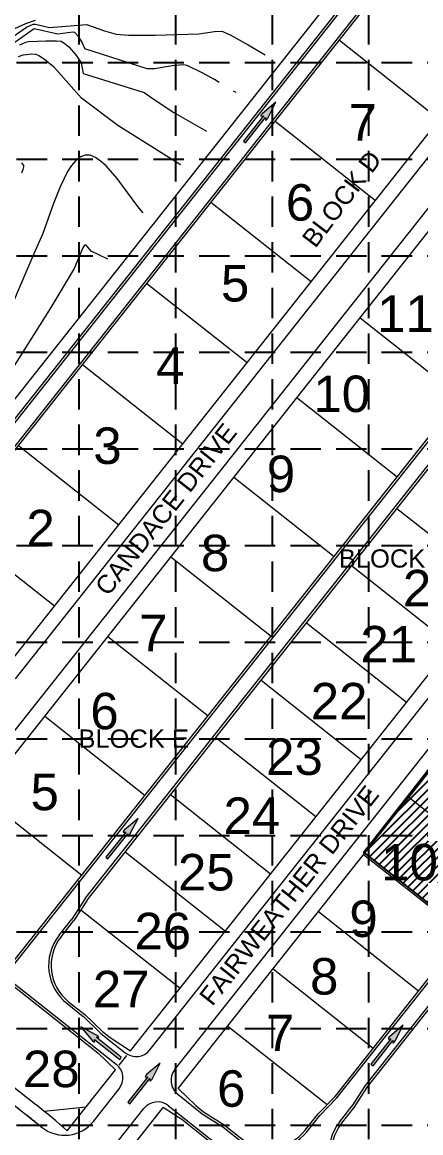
# Model space of a CAD drawing. Header units: inches. Extents: x 5726 to 10817, y 12055 to 15240.
# Drawn here: x 8702 to 9030, y 13562 to 14475 of the extents above; entities that cross this region are included whole.
import ezdxf
from ezdxf.enums import TextEntityAlignment as Align

# ---------------------------------------------------------------- set-up
doc = ezdxf.new("R2010")
doc.units = ezdxf.units.IN
doc.header["$LTSCALE"] = 100
doc.header["$MEASUREMENT"] = 0
doc.linetypes.add('HIDDEN', pattern=[0.375, 0.25, -0.125])
for name, color, linetype in [('2', 7, 'Continuous'), ('20', 36, 'Continuous'), ('21', 36, 'Continuous'), ('27', 150, 'Continuous'), ('29', 150, 'Continuous'), ('30', 7, 'Continuous'), ('8', 7, 'Continuous'), ('BLOCK NUMBERS', 7, 'Continuous'), ('FLOW ARROWS', 7, 'Continuous'), ('GRID', 254, 'HIDDEN'), ('LOT NUMBERS', 7, 'Continuous'), ('SODDED LOT', 2, 'Continuous'), ('STREET NAMES', 7, 'Continuous')]:
    doc.layers.add(name, color=color, linetype=linetype)
doc.styles.get("Standard").update_dxf_attribs({"font": 'ARIAL.TTF', "height": 25})

# ---------------------------------------------------------------- blocks, each defined once
blk = doc.blocks.new('block2')
at = {"layer": 'GRID'}
for p, q in [((8748.42, 15156.29), (8748.42, 12138.33)), ((8827.84, 15156.29), (8827.84, 12138.33)), ((8907.26, 15156.29), (8907.26, 12138.33)), ((8986.68, 15156.29), (8986.68, 12138.33)), ((5809.88, 14441.51), (10733.92, 14441.51)), ((5809.88, 14362.09), (10733.92, 14362.09)), ((5809.88, 14282.67), (10733.92, 14282.67)), ((5809.88, 14203.25), (10733.92, 14203.25)), ((5809.88, 14123.83), (10733.92, 14123.83)), ((5809.88, 14044.41), (10733.92, 14044.41)), ((5809.88, 13964.99), (10733.92, 13964.99)), ((5809.88, 13885.57), (10733.92, 13885.57)), ((5809.88, 13806.15), (10733.92, 13806.15)), ((5809.88, 13726.73), (10733.92, 13726.73)), ((5809.88, 13647.31), (10733.92, 13647.31)), ((5809.88, 13567.89), (10733.92, 13567.89))]:
    blk.add_line(p, q, dxfattribs=at)

msp = doc.modelspace()

# ---------------------------------------------------------------- hatches: boundary and pattern name
at = {"layer": 'FLOW ARROWS', "lineweight": 0}
h = msp.add_hatch(color=256, dxfattribs=at)
edge = h.paths.add_edge_path()
edge.add_line((8898.18, 14397.41), (8900.22, 14397.54))
edge.add_line((8900.22, 14397.54), (8883.81, 14376.79))
edge.add_line((8883.81, 14376.79), (8885.5, 14375.46))
edge.add_line((8885.5, 14375.46), (8901.91, 14396.21))
edge.add_line((8901.91, 14396.21), (8902.06, 14394.38))
edge.add_line((8902.06, 14394.38), (8902.06, 14394.38))
edge.add_ellipse((8902.98, 14395.35), major_axis=(-0.87, -1.1), ratio=0.285714, start_angle=342.81733, end_angle=484.72693)
edge.add_line((8903.74, 14395.77), (8903.73, 14395.77))
edge.add_line((8903.73, 14395.77), (8910.4, 14408.77))
edge.add_line((8910.4, 14408.77), (8899.2, 14399.37))
edge.add_line((8899.2, 14399.37), (8899.2, 14399.38))
edge.add_ellipse((8898.95, 14398.53), major_axis=(-0.87, -1.1), ratio=0.285714, start_angle=234.16847, end_angle=374.49672)
edge.add_line((8898.18, 14397.41), (8898.18, 14397.41))
h = msp.add_hatch(color=256, dxfattribs=at)
edge = h.paths.add_edge_path()
edge.add_line((8784.94, 13808.73), (8786.98, 13808.86))
edge.add_line((8786.98, 13808.86), (8770.57, 13788.11))
edge.add_line((8770.57, 13788.11), (8772.26, 13786.78))
edge.add_line((8772.26, 13786.78), (8788.67, 13807.53))
edge.add_line((8788.67, 13807.53), (8788.82, 13805.7))
edge.add_line((8788.82, 13805.7), (8788.82, 13805.7))
edge.add_ellipse((8789.74, 13806.67), major_axis=(-0.87, -1.1), ratio=0.285714, start_angle=342.81733, end_angle=484.72693)
edge.add_line((8790.5, 13807.09), (8790.49, 13807.09))
edge.add_line((8790.49, 13807.09), (8797.16, 13820.09))
edge.add_line((8797.16, 13820.09), (8785.96, 13810.69))
edge.add_line((8785.96, 13810.69), (8785.96, 13810.7))
edge.add_ellipse((8785.71, 13809.85), major_axis=(-0.87, -1.1), ratio=0.285714, start_angle=234.16847, end_angle=374.49672)
edge.add_line((8784.94, 13808.73), (8784.94, 13808.73))
h = msp.add_hatch(color=256, dxfattribs=at)
edge = h.paths.add_edge_path()
edge.add_line((9002.96, 13638.77), (9005, 13638.9))
edge.add_line((9005, 13638.9), (8988.58, 13618.15))
edge.add_line((8988.58, 13618.15), (8990.28, 13616.82))
edge.add_line((8990.28, 13616.82), (9006.69, 13637.57))
edge.add_line((9006.69, 13637.57), (9006.84, 13635.74))
edge.add_line((9006.84, 13635.74), (9006.84, 13635.73))
edge.add_ellipse((9007.76, 13636.71), major_axis=(-0.87, -1.1), ratio=0.285714, start_angle=342.81733, end_angle=484.72693)
edge.add_line((9008.52, 13637.13), (9008.51, 13637.13))
edge.add_line((9008.51, 13637.13), (9015.18, 13650.13))
edge.add_line((9015.18, 13650.13), (9003.98, 13640.73))
edge.add_line((9003.98, 13640.73), (9003.98, 13640.73))
edge.add_ellipse((9003.72, 13639.89), major_axis=(-0.87, -1.1), ratio=0.285714, start_angle=234.16847, end_angle=374.49672)
edge.add_line((9002.96, 13638.77), (9002.96, 13638.77))
h = msp.add_hatch(color=256, dxfattribs=at)
edge = h.paths.add_edge_path()
edge.add_line((8761.48, 13636.42), (8761.35, 13638.47))
edge.add_line((8761.35, 13638.47), (8782.08, 13622.03))
edge.add_line((8782.08, 13622.03), (8783.41, 13623.72))
edge.add_line((8783.41, 13623.72), (8762.68, 13640.15))
edge.add_line((8762.68, 13640.15), (8764.51, 13640.3))
edge.add_line((8764.51, 13640.3), (8764.51, 13640.3))
edge.add_ellipse((8763.54, 13641.22), major_axis=(1.1, -0.87), ratio=0.285714, start_angle=342.81733, end_angle=484.72693)
edge.add_line((8763.12, 13641.98), (8763.12, 13641.97))
edge.add_line((8763.12, 13641.97), (8750.12, 13648.65))
edge.add_line((8750.12, 13648.65), (8759.51, 13637.44))
edge.add_line((8759.51, 13637.44), (8759.51, 13637.44))
edge.add_ellipse((8760.35, 13637.19), major_axis=(1.1, -0.87), ratio=0.285714, start_angle=234.16847, end_angle=374.49672)
edge.add_line((8761.48, 13636.42), (8761.48, 13636.42))
h = msp.add_hatch(color=256, dxfattribs=at)
edge = h.paths.add_edge_path()
edge.add_line((8803.16, 13607.51), (8805.21, 13607.64))
edge.add_line((8805.21, 13607.64), (8788.79, 13586.89))
edge.add_line((8788.79, 13586.89), (8790.48, 13585.57))
edge.add_line((8790.48, 13585.57), (8806.89, 13606.31))
edge.add_line((8806.89, 13606.31), (8807.04, 13604.48))
edge.add_line((8807.04, 13604.48), (8807.04, 13604.48))
edge.add_ellipse((8807.97, 13605.45), major_axis=(-0.87, -1.1), ratio=0.285714, start_angle=342.81733, end_angle=484.72693)
edge.add_line((8808.72, 13605.87), (8808.72, 13605.87))
edge.add_line((8808.72, 13605.87), (8815.38, 13618.87))
edge.add_line((8815.38, 13618.87), (8804.18, 13609.47))
edge.add_line((8804.18, 13609.47), (8804.18, 13609.48))
edge.add_ellipse((8803.93, 13608.63), major_axis=(-0.87, -1.1), ratio=0.285714, start_angle=234.16847, end_angle=374.49672)
edge.add_line((8803.17, 13607.51), (8803.16, 13607.51))
at = {"layer": 'SODDED LOT'}
h = msp.add_hatch(dxfattribs=at)
h.set_pattern_fill('ANSI31', color=256, scale=40, style=0)
h.paths.add_polyline_path([(9138.22, 13819.86), (9055.92, 13885.39), (8982.77, 13792.15), (9064.48, 13727.76)])

# ---------------------------------------------------------------- linework, layer by layer
at = {"layer": '2', "color": 7, "lineweight": 0}
msp.add_line((8579.21, 14017.27), (8993.4, 14540.72), dxfattribs=at)
at = {"layer": '20', "color": 43, "lineweight": 0}
for points in [[(8684.38, 14455.65), (8705.51, 14470.65), (8711.03, 14472.96), (8712.83, 14473.09), (8724.29, 14470.23), (8754.9, 14472.88)], [(8695.89, 14469.48), (8704.86, 14473.6), (8712.9, 14476.44)], [(8754.9, 14472.88), (8769.65, 14467.48), (8779.3, 14464.72), (8789.23, 14464.07), (8811.09, 14464.06), (8847.14, 14465.02), (8859.89, 14466.98), (8866, 14467.16), (8872.96, 14464.31), (8887.73, 14456.06), (8901.58, 14447.79)], [(8700.12, 14456.03), (8704.93, 14458.15), (8707.07, 14458.7), (8721.42, 14459.42), (8730.12, 14459.34), (8733.86, 14458.97), (8736.12, 14457.76), (8740.26, 14454.3), (8746.04, 14447.76), (8750.52, 14441.33), (8752.01, 14432.46)], [(8698.79, 14446.54), (8702.74, 14447.92), (8709.72, 14448.52), (8713.07, 14448.25), (8715.6, 14447.15), (8720.37, 14444.13), (8727.7, 14438.31), (8750.57, 14412.25)], [(8752.01, 14432.46), (8802.12, 14416.93), (8811.09, 14410.45), (8826.69, 14400.48), (8845.85, 14389.32), (8853.35, 14385.16)], [(8831.91, 14357.31), (8780.55, 14389.66), (8750.57, 14412.25)], [(8801.49, 14317.81), (8797.06, 14323.08), (8779.86, 14346.1), (8770.87, 14356.43), (8766.41, 14360.48), (8762.05, 14363.48), (8757.81, 14365.2), (8753.74, 14365.41), (8749.8, 14363.96), (8746.06, 14361.06), (8742.53, 14356.92)], [(8742.53, 14356.92), (8739.19, 14351.77), (8733.07, 14339.33), (8727.66, 14325.51), (8718.79, 14300.83), (8711.37, 14284.32), (8682.77, 14217.64), (8673.35, 14198.29), (8672.23, 14197.34), (8668.12, 14196.42), (8663.44, 14195.87), (8660.96, 14195.06), (8651.29, 14187.05), (8632.18, 14169.42)], [(8701.53, 14350.77), (8702.86, 14353.46), (8703.36, 14355.81), (8703.18, 14356.78), (8701.57, 14359)], [(8772.25, 14279.82), (8758.55, 14286.54), (8754.41, 14291.45), (8753.19, 14291.38), (8751.7, 14289.25), (8744.76, 14272.1), (8725.46, 14240.15), (8692.88, 14188.32), (8689.83, 14187.62), (8637.99, 14141.59)]]:
    msp.add_lwpolyline(points, dxfattribs=at)
at = {"layer": '21', "color": 43, "lineweight": 0}
for points in [[(8638.51, 14397.6), (8638.02, 14401.84), (8637.9, 14408.5), (8638.3, 14409.34), (8641.04, 14411.4), (8642.65, 14411.84), (8654.92, 14412.63), (8657.56, 14413.27), (8659.36, 14414.38), (8662.66, 14419.89), (8671.58, 14444.95), (8673.42, 14448.17), (8674.51, 14449.21), (8685.52, 14451.63), (8688.49, 14453.08), (8711.71, 14469.58), (8731.25, 14465.19), (8743.44, 14466.8), (8745.04, 14466.38), (8747.48, 14463.79), (8750.83, 14458.12), (8753.46, 14452.67)], [(8863.82, 14425.14), (8859.87, 14427.5), (8849.85, 14433.1), (8837.4, 14438.93), (8834.16, 14439.49), (8825.33, 14438.82), (8810.6, 14436.43), (8804.77, 14436.33), (8753.46, 14452.67)], [(8877.74, 14416.83), (8875.66, 14418.07)]]:
    msp.add_lwpolyline(points, dxfattribs=at)
at = {"layer": '27', "color": 7, "lineweight": 0}
for p, q in [((8605.8, 14008.98), (9007.58, 14516.75)), ((8675.74, 13928.14), (9102.33, 14467.28)), ((8593.33, 13743.41), (9141.54, 14436.25)), ((8684.98, 13690.02), (9211.47, 14355.42)), ((8755.23, 13753.02), (9224.02, 14345.49)), ((8791.03, 13629.06), (9318.77, 14296.02)), ((8830.24, 13598.03), (9357.98, 14264.99)), ((8959.05, 13591.6), (9427.91, 14184.16)), ((8985.69, 13599.48), (9440.46, 14174.23)), ((8166.78, 14017.16), (8713.21, 13584.79)), ((8755.23, 13753.02), (8744.39, 13736.1)), ((8733.84, 13722.77), (8744.39, 13736.1)), ((8684.98, 13690.02), (8764.18, 13627.35)), ((8740.06, 13669.39), (8753.39, 13658.84)), ((8753.39, 13658.84), (8767.83, 13644.86)), ((8767.83, 13644.86), (8774.11, 13639.9)), ((8774.11, 13639.9), (8791.03, 13629.06)), ((8764.18, 13627.35), (8778.62, 13613.37)), ((8738.98, 13563.27), (8778.62, 13613.37)), ((8844.69, 13584.05), (8830.24, 13598.03)), ((8974.84, 13582.55), (8985.69, 13599.48)), ((8945.07, 13577.16), (8959.05, 13591.6)), ((8775.29, 13528.58), (8817.83, 13582.35)), ((8834.76, 13571.5), (8817.83, 13582.35)), ((8844.69, 13584.05), (8851.05, 13579.01)), ((8851.05, 13579.01), (8867.98, 13568.17)), ((8934.59, 13563.92), (8945.07, 13577.16)), ((8964.3, 13569.22), (8974.84, 13582.55)), ((8834.76, 13571.5), (8918.84, 13504.97)), ((8867.98, 13568.17), (8881.22, 13557.7))]:
    msp.add_line(p, q, dxfattribs=at)
msp.add_lwpolyline([(8593.26, 14018.91), (8995.03, 14526.68), (9005.88, 14543.6)], dxfattribs=at)
for centre, radius, start, end in [((8763.64, 13699.19), 38, 141.64691, 231.64691), ((8322.29, 13090.75), 630, 48.59294, 51.64691), ((8994.09, 13545.64), 38, 141.64691, 231.64691), ((8904.8, 13587.5), 38, 231.64691, 321.64691)]:
    msp.add_arc(centre, radius, start, end, dxfattribs=at)
at = {"layer": '29', "color": 7, "lineweight": 0}
for p, q in [((8962.6, 14459.89), (9044.94, 14394.74)), ((8909.85, 14393.24), (8992.19, 14328.08)), ((8857.11, 14326.58), (8939.45, 14261.43)), ((8804.37, 14259.92), (8886.71, 14194.77)), ((8979.59, 14231.58), (9061.93, 14166.42)), ((8751.62, 14193.27), (8833.96, 14128.11)), ((8927.78, 14166.1), (9010.12, 14100.94)), ((8698.88, 14126.61), (8781.22, 14061.45)), ((8875.97, 14100.62), (8958.31, 14035.46)), ((9009.95, 14074.94), (9092.29, 14009.79)), ((8646.14, 14059.95), (8728.48, 13994.8)), ((8824.15, 14035.13), (8906.5, 13969.98)), ((8972.72, 14027.89), (9055.06, 13962.73)), ((8935.49, 13980.83), (9017.83, 13915.68)), ((8772.34, 13969.65), (8854.68, 13904.5)), ((8898.26, 13933.78), (8980.6, 13868.63)), ((8720.53, 13904.17), (8802.87, 13839.02)), ((8861.03, 13886.73), (8943.37, 13821.58)), ((8668.72, 13838.69), (8751.06, 13773.54)), ((8823.8, 13839.68), (8906.14, 13774.53)), ((9019.81, 13837.6), (9102.15, 13772.45)), ((8786.57, 13792.63), (8868.91, 13727.47)), ((8982.58, 13790.55), (9064.92, 13725.4)), ((8750.08, 13744.98), (8831.68, 13680.42)), ((8945.35, 13743.5), (9027.69, 13678.35)), ((8908.12, 13696.45), (8990.46, 13631.29)), ((8870.89, 13649.4), (8952.49, 13584.82))]:
    msp.add_line(p, q, dxfattribs=at)
at = {"layer": '30', "color": 7, "lineweight": 0}
msp.add_line((8719.9, 13579.42), (8754.49, 13582.87), dxfattribs=at)
at = {"layer": '8', "color": 7, "linetype": 'Continuous', "lineweight": 0}
for p, q in [((8583.97, 14003.94), (9007.46, 14539.16)), ((8593.38, 13996.5), (9016.87, 14531.71)), ((8696.32, 13934.81), (9100.57, 14445.72)), ((8593.45, 13762.9), (9120.96, 14429.58)), ((8687.78, 13690.35), (9223.9, 14367.9)), ((8753.6, 13754.19), (9233.31, 14360.45)), ((8806.96, 13629.84), (9317.01, 14274.46)), ((8827.35, 13613.71), (9337.4, 14258.32)), ((8960.56, 13590.28), (9440.34, 14196.64)), ((8984.06, 13600.64), (9449.75, 14189.19)), ((8159.21, 14008.48), (8718.28, 13566.12)), ((8753.6, 13754.19), (8742.7, 13737.18)), ((8732.27, 13724.01), (8742.82, 13737.34)), ((8687.78, 13690.35), (8779.14, 13618.06)), ((8738.82, 13667.82), (8752.15, 13657.27)), ((8752, 13657.4), (8766.51, 13643.36)), ((8766.51, 13643.36), (8786.59, 13627.47)), ((8760.42, 13571.03), (8781.52, 13597.69)), ((8973.16, 13583.63), (8984.06, 13600.64)), ((8829.72, 13593.34), (8849.89, 13577.38)), ((8946.51, 13575.77), (8960.56, 13590.28)), ((8775.84, 13548.62), (8801.91, 13581.56)), ((8822.28, 13583.93), (8919.14, 13507.28)), ((8849.89, 13577.38), (8866.9, 13566.49)), ((8936.16, 13562.68), (8946.64, 13575.92)), ((8962.73, 13570.46), (8973.28, 13583.79)), ((8866.74, 13566.6), (8879.98, 13556.13))]:
    msp.add_line(p, q, dxfattribs=at)
for centre, radius, start, end in [((8763.64, 13699.19), 40, 141.64691, 231.64691), ((8795.59, 13638.84), 14.5, 231.64691, 321.64691), ((8770.15, 13606.69), 14.5, 321.64691, 51.64691), ((8838.72, 13604.71), 14.5, 141.64691, 231.64691), ((8813.28, 13572.56), 14.5, 51.64691, 141.64691), ((8322.29, 13090.75), 618.5, 50.18328, 51.64691), ((8736.89, 13589.64), 30, 231.64691, 321.64691), ((8994.09, 13545.64), 40, 141.64691, 231.64691), ((8904.8, 13587.5), 40, 231.64691, 321.64691)]:
    msp.add_arc(centre, radius, start, end, dxfattribs=at)
at = {"layer": 'FLOW ARROWS', "lineweight": 0}
for p, q in [((8910.4, 14408.77), (8899.2, 14399.37)), ((8903.73, 14395.77), (8910.4, 14408.77)), ((8899.2, 14399.37), (8899.2, 14399.38)), ((8900.22, 14397.54), (8883.81, 14376.79)), ((8885.5, 14375.46), (8901.91, 14396.21)), ((8898.18, 14397.41), (8900.22, 14397.54)), ((8898.18, 14397.41), (8898.18, 14397.41)), ((8898.18, 14397.41), (8898.18, 14397.41)), ((8901.91, 14396.21), (8902.06, 14394.38)), ((8902.06, 14394.38), (8902.06, 14394.38)), ((8903.74, 14395.77), (8903.73, 14395.77)), ((8883.81, 14376.79), (8885.5, 14375.46)), ((8797.16, 13820.09), (8785.96, 13810.69)), ((8790.49, 13807.09), (8797.16, 13820.09)), ((8786.98, 13808.86), (8770.57, 13788.11)), ((8772.26, 13786.78), (8788.67, 13807.53)), ((8784.94, 13808.73), (8786.98, 13808.86)), ((8784.94, 13808.73), (8784.94, 13808.73)), ((8784.94, 13808.73), (8784.94, 13808.73)), ((8785.96, 13810.69), (8785.96, 13810.7)), ((8788.67, 13807.53), (8788.82, 13805.7)), ((8788.82, 13805.7), (8788.82, 13805.7)), ((8790.5, 13807.09), (8790.49, 13807.09)), ((8770.57, 13788.11), (8772.26, 13786.78)), ((9015.18, 13650.13), (9003.98, 13640.73)), ((9008.51, 13637.13), (9015.18, 13650.13)), ((8763.12, 13641.97), (8750.12, 13648.65)), ((8750.12, 13648.65), (8759.51, 13637.44)), ((8762.68, 13640.15), (8764.51, 13640.3)), ((8783.41, 13623.72), (8762.68, 13640.15)), ((8763.12, 13641.98), (8763.12, 13641.97)), ((8764.51, 13640.3), (8764.51, 13640.3)), ((9003.98, 13640.73), (9003.98, 13640.73)), ((8759.51, 13637.44), (8759.51, 13637.44)), ((8761.48, 13636.42), (8761.35, 13638.47)), ((8761.35, 13638.47), (8782.08, 13622.03)), ((8761.48, 13636.42), (8761.48, 13636.42)), ((8761.48, 13636.42), (8761.48, 13636.42)), ((9005, 13638.9), (8988.58, 13618.15)), ((8990.28, 13616.82), (9006.69, 13637.57)), ((9002.96, 13638.77), (9005, 13638.9)), ((9002.96, 13638.77), (9002.96, 13638.77)), ((9002.96, 13638.77), (9002.96, 13638.77)), ((9006.69, 13637.57), (9006.84, 13635.74)), ((9006.84, 13635.74), (9006.84, 13635.73)), ((9008.52, 13637.13), (9008.51, 13637.13)), ((8781.73, 13617.29), (8787.93, 13625.13)), ((8782.08, 13622.03), (8783.41, 13623.72)), ((8815.38, 13618.87), (8804.18, 13609.47)), ((8808.72, 13605.87), (8815.38, 13618.87)), ((8988.58, 13618.15), (8990.28, 13616.82)), ((8805.21, 13607.64), (8788.79, 13586.89)), ((8790.48, 13585.57), (8806.89, 13606.31)), ((8803.16, 13607.51), (8805.21, 13607.64)), ((8803.17, 13607.51), (8803.16, 13607.51)), ((8803.16, 13607.51), (8803.16, 13607.51)), ((8804.18, 13609.47), (8804.18, 13609.48)), ((8806.89, 13606.31), (8807.04, 13604.48)), ((8807.04, 13604.48), (8807.04, 13604.48)), ((8808.72, 13605.87), (8808.72, 13605.87)), ((8788.79, 13586.89), (8790.48, 13585.57))]:
    msp.add_line(p, q, dxfattribs=at)
for centre, major_axis, start_param, end_param in [((8898.95, 14398.53), (-0.87, -1.1), 4.087011, 6.536201), ((8902.98, 14395.35), (-0.87, -1.1), 5.983291, 8.460081), ((8785.71, 13809.85), (-0.87, -1.1), 4.087011, 6.536201), ((8789.74, 13806.67), (-0.87, -1.1), 5.983291, 8.460081), ((8763.54, 13641.22), (1.1, -0.87), 5.983291, 8.460081), ((9003.72, 13639.89), (-0.87, -1.1), 4.087011, 6.536201), ((8760.35, 13637.19), (1.1, -0.87), 4.087011, 6.536201), ((9007.76, 13636.71), (-0.87, -1.1), 5.983291, 8.460081), ((8803.93, 13608.63), (-0.87, -1.1), 4.087011, 6.536201), ((8807.97, 13605.45), (-0.87, -1.1), 5.983291, 8.460081)]:
    msp.add_ellipse(centre, major_axis=major_axis, ratio=0.285714, start_param=start_param, end_param=end_param, dxfattribs=at)
for p in [(8902.06, 14394.38), (8788.82, 13805.7), (8764.51, 13640.3), (9006.84, 13635.74), (8807.04, 13604.48)]:
    msp.add_point(p, dxfattribs=at)
at = {"layer": 'SODDED LOT'}
msp.add_lwpolyline([(9138.22, 13819.86), (9055.92, 13885.39), (8982.77, 13792.15), (9064.48, 13727.76)], close=True, dxfattribs=at)

# ---------------------------------------------------------------- block references
at = {"layer": 'GRID', "color": 84}
msp.add_blockref('block2', (0, 0), dxfattribs=at)

# ---------------------------------------------------------------- texts
at = {"layer": 'BLOCK NUMBERS', "color": 7, "lineweight": 0}
msp.add_text('BLOCK D', height=15, rotation=52.94598, dxfattribs=at).set_placement((8964.58, 14329.41), align=Align.MIDDLE)
for p in [(9007.63, 14033.79), (8793.56, 13885.7)]:
    msp.add_text('BLOCK E', height=15, dxfattribs=at).set_placement(p, align=Align.MIDDLE)
at = {"layer": 'LOT NUMBERS', "color": 7, "lineweight": 0}
for s, p in [('7', (8981.89, 14392.36)), ('6', (8930.25, 14326.52)), ('5', (8876.95, 14259.85)), ('11', (9017.05, 14235.02)), ('4', (8823.65, 14192.34)), ('10', (8964.58, 14169.18)), ('3', (8772.01, 14126.51)), ('9', (8914.61, 14103.35)), ('2', (8717.04, 14059)), ('8', (8860.47, 14038.34)), ('20', (9038.16, 14009.4)), ('7', (8809.66, 13972.51)), ('21', (9003.18, 13963.56)), ('22', (8962.37, 13916.72)), ('6', (8769.57, 13908.34)), ('23', (8925.72, 13870.88)), ('5', (8720.43, 13841.66)), ('24', (8890.74, 13822.55)), ('10', (9020.3, 13784.1)), ('25', (8853.26, 13775.88)), ('9', (8982.49, 13737.6)), ('26', (8817.45, 13727.54)), ('8', (8950.18, 13690.32)), ('27', (8783.3, 13680.04)), ('7', (8913.95, 13643.82)), ('28', (8725.83, 13614.2)), ('6', (8873.78, 13598.03))]:
    msp.add_text(s, height=30, dxfattribs=at).set_placement(p, align=Align.MIDDLE)
at = {"layer": 'STREET NAMES', "color": 7, "lineweight": 0}
for s, rotation, p in [('EDGEWATER WAY', 321.64691, (9091.24, 14497.06)), ('CANDACE DRIVE', 51.64691, (8825.89, 14069.59)), ('FAIRWEATHER DRIVE', 51.64691, (8927.16, 13752.22))]:
    msp.add_text(s, height=15, rotation=rotation, dxfattribs=at).set_placement(p, align=Align.CENTER)

doc.saveas('drawing.dxf')
